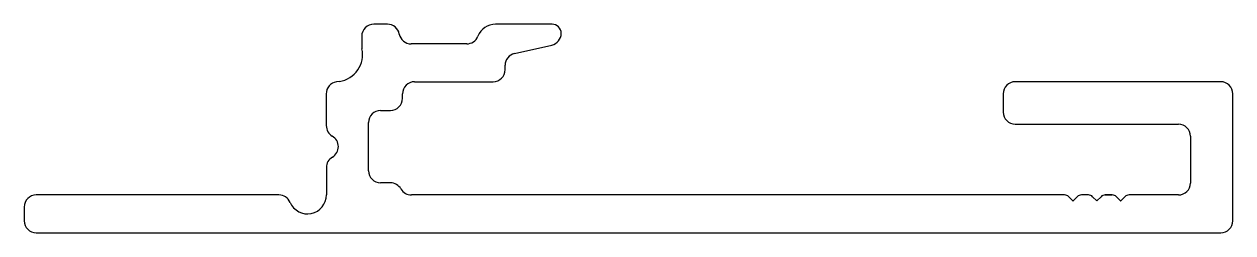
# Model space of a CAD drawing. Extents: x -25.4 to 25.4, y 1.2 to 10.
import ezdxf

# ---------------------------------------------------------------- set-up
doc = ezdxf.new("R2010")
doc.units = 0
doc.layers.get('0').update_dxf_attribs({"linetype": 'CONTINUOUS'})

msp = doc.modelspace()

# ---------------------------------------------------------------- linework, layer by layer
at = {"color": 7, "linetype": 'CONTINUOUS'}
for p, q in [((-10.16, 9.953), (-10.731, 9.953)), ((-3.238, 9.953), (-5.615, 9.953)), ((-11.239, 9.445), (-11.239, 9.03)), ((-6.827, 9.128), (-9.162, 9.128)), ((-4.817, 8.724), (-3.253, 9.077)), ((-5.214, 8.048), (-5.214, 8.229)), ((-12.171, 7.554), (-12.302, 7.534)), ((-9.016, 7.54), (-5.722, 7.54)), ((24.86, 7.539), (16.224, 7.539)), ((-12.732, 7.031), (-12.73, 5.697)), ((-9.524, 6.844), (-9.524, 7.032)), ((15.716, 7.031), (15.716, 6.269)), ((25.368, 1.71), (25.368, 7.031)), ((-10.446, 6.336), (-10.032, 6.336)), ((-10.954, 3.805), (-10.954, 5.828)), ((16.224, 5.761), (23.082, 5.761)), ((23.59, 5.253), (23.59, 3.285)), ((-12.726, 3.937), (-12.724, 2.789)), ((-10.032, 3.297), (-10.446, 3.297)), ((-14.716, 2.789), (-24.916, 2.789)), ((18.299, 2.789), (-9.152, 2.789)), ((18.647, 2.545), (18.476, 2.716)), ((18.829, 2.716), (18.658, 2.545)), ((19.299, 2.789), (19.006, 2.789)), ((19.647, 2.545), (19.476, 2.716)), ((19.829, 2.716), (19.658, 2.545)), ((20.299, 2.789), (20.006, 2.789)), ((20.006, 2.789), (20.299, 2.789)), ((20.299, 2.789), (20.006, 2.789)), ((20.006, 2.789), (20.299, 2.789)), ((20.299, 2.789), (20.006, 2.789)), ((20.647, 2.545), (20.476, 2.716)), ((20.829, 2.716), (20.658, 2.545)), ((23.09, 2.789), (21.006, 2.789)), ((21.006, 2.789), (21.006, 2.789)), ((21.006, 2.789), (21.006, 2.789)), ((-25.424, 2.281), (-25.424, 1.71)), ((-24.916, 1.202), (24.86, 1.202))]:
    msp.add_line(p, q, dxfattribs=at)
for centre, radius, start, end in [((-10.731, 9.445), 0.508, 90, 180), ((-10.16, 9.445), 0.508, 10.8069, 90), ((-5.615, 9.16), 0.794, 90, 158.5399), ((-3.238, 9.572), 0.381, 360, 90), ((-9.162, 9.636), 0.508, 190.8069, 270), ((-6.827, 9.636), 0.508, 270, 338.5399), ((-3.365, 9.572), 0.508, 282.7081, 0), ((-12.345, 8.683), 1.143, 278.7484, 12.1343), ((-10.731, 9.03), 0.508, 180, 192.1343), ((-4.706, 8.229), 0.508, 102.7051, 180), ((-5.722, 8.048), 0.508, 270, 360), ((-12.224, 7.031), 0.508, 98.7484, 180), ((-9.016, 7.032), 0.508, 90, 180), ((16.224, 7.031), 0.508, 90, 180), ((24.86, 7.031), 0.508, 360, 90), ((-10.032, 6.844), 0.508, 270, 360), ((-10.446, 5.828), 0.508, 90, 180), ((16.224, 6.269), 0.508, 180, 270), ((-12.222, 5.698), 0.508, 180.1126, 240.1126), ((23.082, 5.253), 0.508, 0, 90), ((-12.728, 4.817), 0.508, 300.1126, 60.1126), ((-12.218, 3.938), 0.508, 120.1126, 180.1126), ((-10.446, 3.805), 0.508, 180, 270), ((-10.032, 2.789), 0.508, 30, 90), ((23.082, 3.297), 0.508, 270.9231, 358.6084), ((-24.916, 2.281), 0.508, 90, 180), ((-14.716, 2.281), 0.508, 22.9697, 90), ((-13.518, 2.789), 0.794, 202.9697, 0), ((-9.152, 3.297), 0.508, 210, 270), ((18.299, 2.539), 0.25, 45, 90), ((18.653, 2.551), 0.008, 225, 315), ((19.006, 2.539), 0.25, 90, 135), ((19.299, 2.539), 0.25, 45, 90), ((19.653, 2.551), 0.008, 225, 315), ((20.006, 2.539), 0.25, 90, 135), ((20.299, 2.539), 0.25, 45, 90), ((20.653, 2.551), 0.008, 225, 315), ((21.006, 2.539), 0.25, 90, 135), ((-24.916, 1.71), 0.508, 180, 270), ((24.86, 1.71), 0.508, 270, 360)]:
    msp.add_arc(centre, radius, start, end, dxfattribs=at)

doc.saveas('drawing.dxf')
